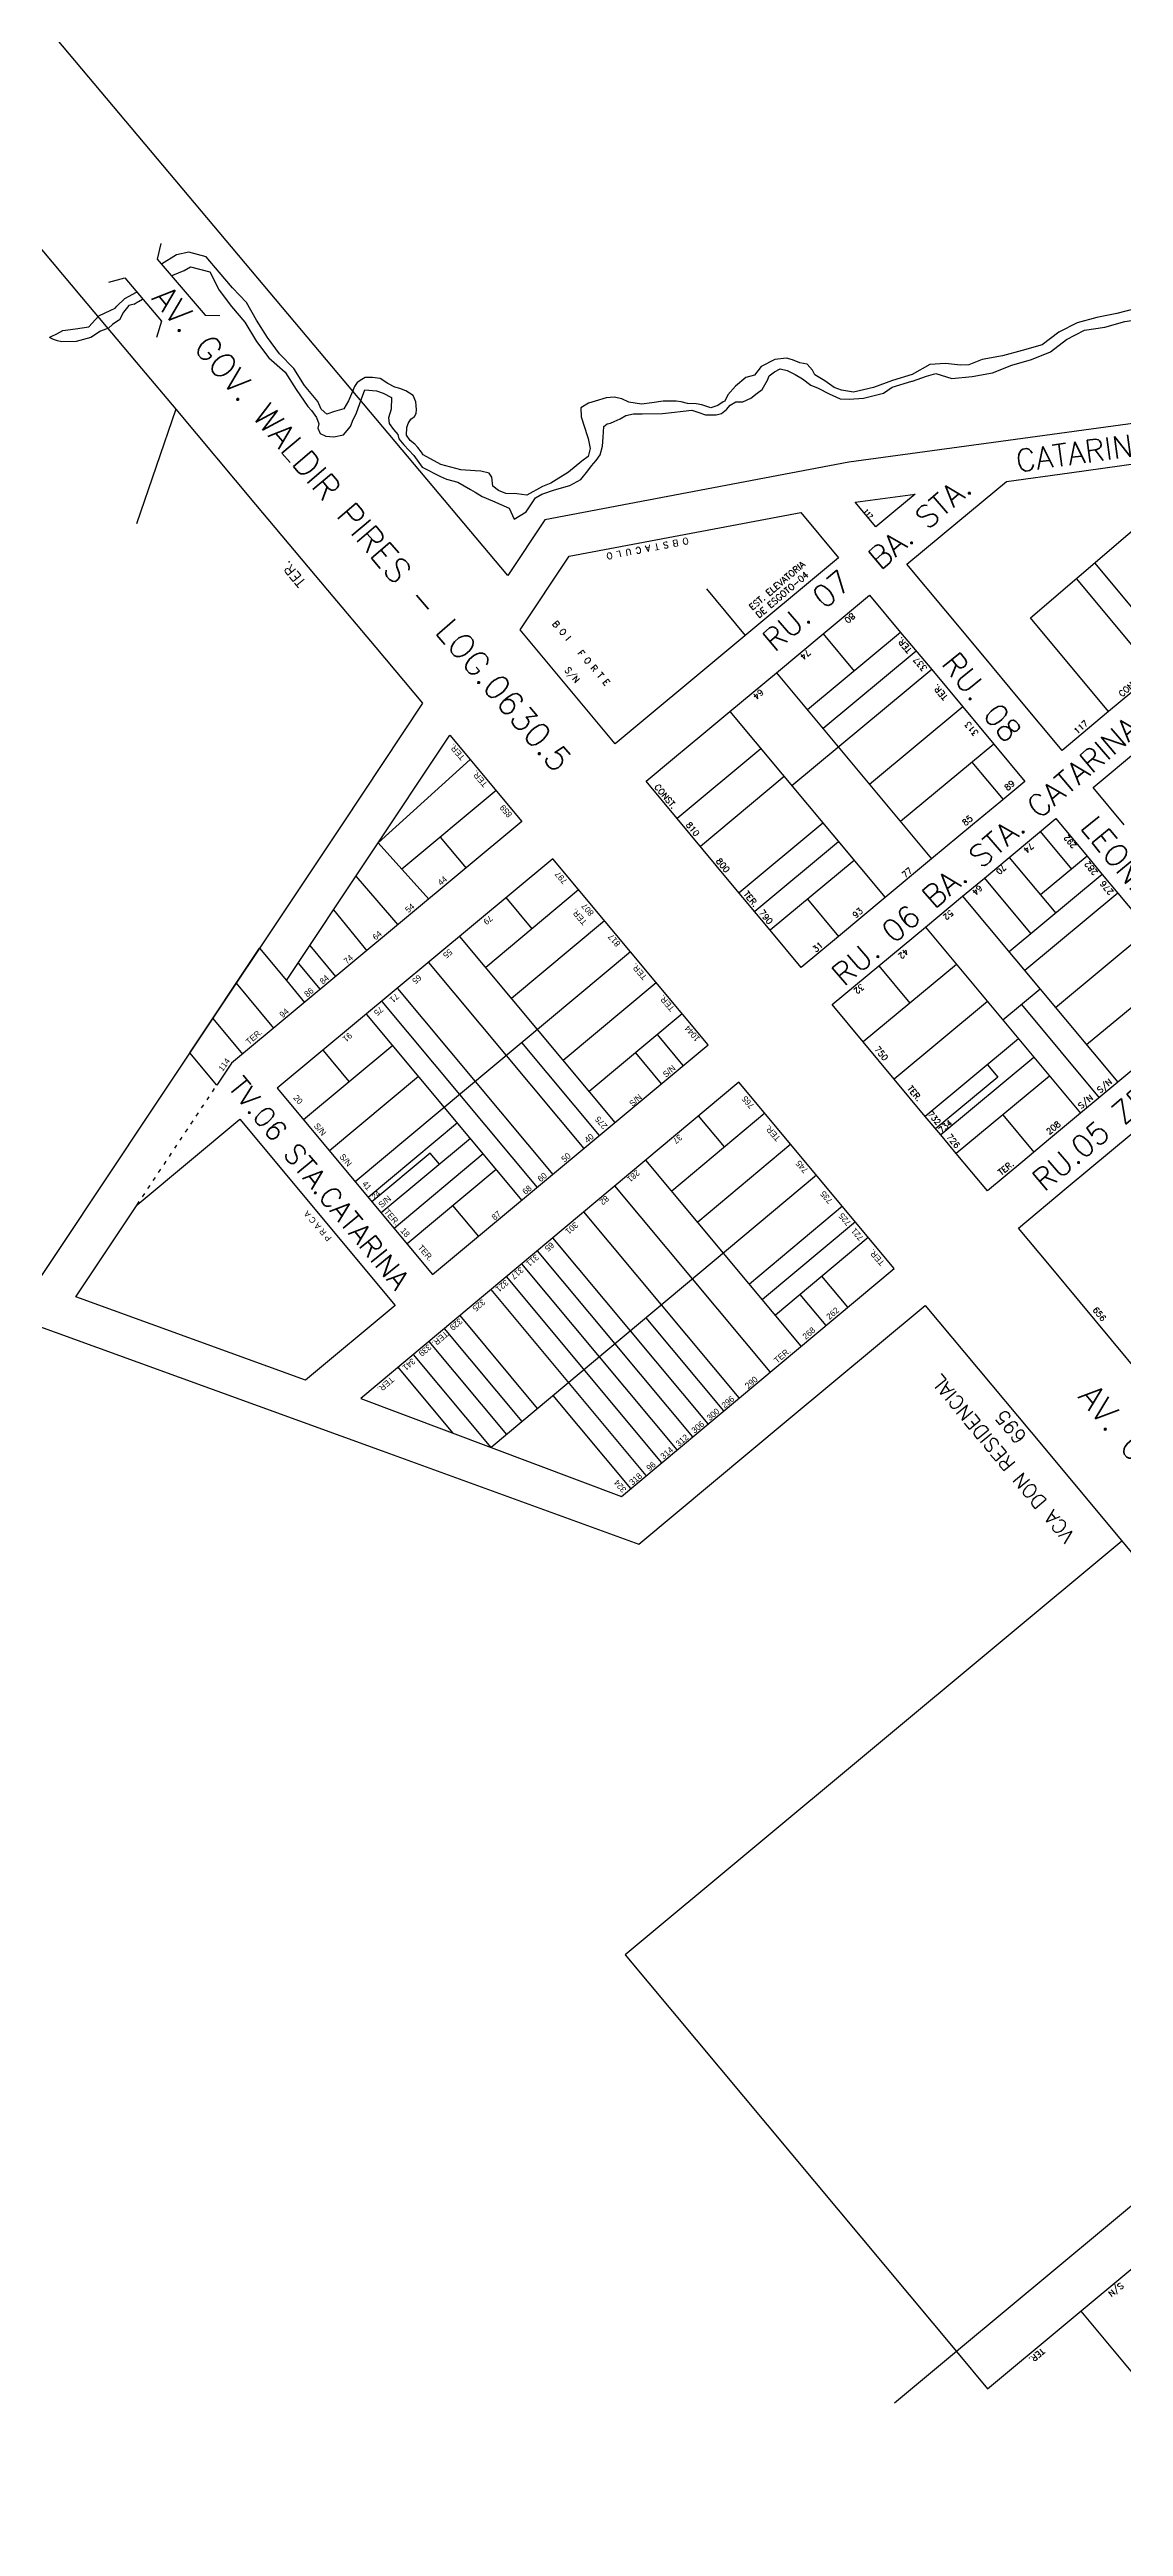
# Model space of a CAD drawing. Extents: x 714896 to 749292, y 8417558 to 8447149.
# Drawn here: x 738895 to 739160, y 8425091 to 8425704 of the extents above; entities that cross this region are included whole.
import ezdxf

# ---------------------------------------------------------------- set-up
doc = ezdxf.new("R2010")
doc.units = 0
doc.header["$MEASUREMENT"] = 0
doc.linetypes.add('ACAD_ISO03W100', pattern=[30, 12, -18])
for name, color, linetype in [('LOTE', 7, 'CONTINUOUS'), ('NUM-PORTA', 7, 'CONTINUOUS'), ('QUADRA', 6, 'CONTINUOUS'), ('REFERENCIA', 7, 'CONTINUOUS'), ('TEXTO', 7, 'CONTINUOUS'), ('TEXTODERUA', 3, 'CONTINUOUS')]:
    doc.layers.add(name, color=color, linetype=linetype)
doc.styles.add('ROMANS', font='ROMANS.SHX', dxfattribs={"height": 1.5})

msp = doc.modelspace()

# ---------------------------------------------------------------- linework, layer by layer
at = {"layer": 'LOTE', "color": 7}
for p, q in [((739066.9038243953, 8425558.829398744, 511.9834897935199), (739057.3055094314, 8425570.356425675, 511.9834897935199)), ((739086.1095032968, 8425559.206092164, 511.7407096818991), (739093.7881552688, 8425549.984470619, 511.7407096818991)), ((739074.5824763664, 8425549.6077772, 511.7407096818991), (739112.9757362232, 8425503.499669481, 511.7407096818991)), ((739063.0554494368, 8425540.009462235, 511.7407096818991), (739101.4487092951, 8425493.901354514, 511.7407096818991)), ((739122.9718588791, 8425527.438707303, 511.7407096818991), (739130.6505108497, 8425518.21708576, 511.7407096818991)), ((739151.4450044687, 8425504.183509193, 495.874267682218), (739139.9059128598, 8425494.599683212, 499.140150698133)), ((739155.2264200108, 8425499.64224555, 511.5505061549474), (739132.1482367978, 8425480.474593587, 518.0822721854868)), ((739082.2430303922, 8425493.524661096, 511.7407096818991), (739089.9216823595, 8425484.303039556, 511.7407096818991)), ((739159.0657459965, 8425495.031434778, 511.5505061549474), (739136.0116921355, 8425475.834804846, 511.5505061549474)), ((739166.7443979679, 8425485.809813235, 511.5505061549474), (739143.6662147554, 8425466.642161274, 518.0822721853397)), ((739119.1355479697, 8425477.348796448, 505.0187401251692), (739096.0573647594, 8425458.181144489, 511.5505061549474)), ((739174.4230499386, 8425476.58819169, 511.5505061549474), (739151.3448667275, 8425457.42053973, 518.0822721849669)), ((739126.7900705914, 8425468.156152874, 511.5505061549474), (739103.7360167301, 8425448.959522944, 511.5505061549474)), ((739139.8510181211, 8425471.223994076, 511.5505061549474), (739130.5956154851, 8425463.58591126, 520.6949785974209)), ((739134.4687225628, 8425458.934531331, 511.5505061549474), (739111.4146687015, 8425439.7379014, 511.5505061549474)), ((739138.3080485489, 8425454.32372056, 511.5505061549474), (739115.2539946876, 8425435.12709063, 511.5505061549474)), ((739129.3435886009, 8425449.46178084, 511.5505061549474), (739113.974219359, 8425436.664027553, 511.5505061549474)), ((739142.1473745337, 8425449.712909786, 511.5505061549474), (739119.0933206724, 8425430.516279856, 511.5505061549474))]:
    msp.add_line(p, q, dxfattribs=at)
for points in [[(738925.8951909774, 8425614.841528103), (738916.18894685, 8425586.455108376)], [(739160.0952906561, 8425334.528873218), (739037.1218343015, 8425232.131440343)], [(739037.1218343, 8425232.131440343), (739119.1362058125, 8425133.857965833)], [(739149.8778358832, 8425143.840405261), (739162.6904629115, 8425128.483421082)], [(739119.1362058125, 8425133.857965833), (739103.7668365724, 8425121.060212547)]]:
    msp.add_lwpolyline(points, dxfattribs=at)
for points, elevation in [([(739137.4504372235, 8425563.185089739), (739185.6363124782, 8425604.438133026)], 511.7407096818991), ([(739172.9162762547, 8425553.410907289), (739153.4043549581, 8425576.843608038)], 511.7407096818991), ([(739168.3054654825, 8425549.571581304), (739148.8460927487, 8425572.941174237)], 511.7407096818991), ([(739105.3151821981, 8425559.582785584), (739082.261128338, 8425540.386155656)], 511.7407096818991), ([(739156.7784385545, 8425539.973266343), (739137.4416791301, 8425563.195607709)], 511.7407096818991), ([(739109.1545081838, 8425554.971974812), (739086.1004543244, 8425535.775344884)], 511.7407096818991), ([(739112.9938341702, 8425550.36116404), (739078.4127533801, 8425521.566219147)], 511.7407096818991), ([(739120.6724861409, 8425541.139542496), (739097.6184322811, 8425521.942912567)], 511.7407096818991), ([(739070.7341014083, 8425530.787840692), (739049.9854529283, 8425513.510873752)], 511.7407096818991), ([(739128.3511381132, 8425531.917920953), (739105.297084253, 8425512.721291024)], 511.7407096818991), ([(739076.493090386, 8425523.871624533), (739055.7444419059, 8425506.594657592)], 511.7407096818991), ([(739005.1677846166, 8425520.43597541), (738981.8910702224, 8425500.96264572)], 511.9434660958277), ([(739086.0914053514, 8425512.344597604), (739065.342756872, 8425495.067630664)], 511.7407096818991), ([(739089.930731337, 8425507.73378683), (739069.1820828569, 8425490.45681989)], 511.7407096818991), ([(739093.7700573226, 8425503.12297606), (739073.0214088424, 8425485.846009118)], 511.7407096818991), ([(739025.6126986371, 8425495.818705125), (739002.6030840337, 8425476.568831468)], 511.9107194340904), ([(739014.1075228296, 8425486.193460004), (739007.6354096389, 8425493.950091168)], 511.9107194340904), ([(739032.0193632613, 8425488.140512083), (739009.0097486579, 8425468.890638426)], 511.9107194340904), ([(739038.4260278838, 8425480.462319039), (738970.3407154643, 8425423.502057664)], 511.9107194340904), ([(739034.6363923498, 8425438.177883992), (738996.1964194104, 8425484.247024512)], 511.9107194340904), ([(739026.9665208164, 8425431.761259438), (738988.526547877, 8425477.830399958)], 511.9107194340904), ([(739044.8326925074, 8425472.784125997), (739021.8230779042, 8425453.53425234)], 511.9107194340904), ([(739015.4617135151, 8425422.13632261), (738977.0217405729, 8425468.205463134)], 511.9107194340904), ([(739019.2966492819, 8425425.344634887), (738980.8566763424, 8425471.413775407)], 511.9107194340904), ([(739011.6267777483, 8425418.928010333), (738973.1868048089, 8425464.997150853)], 511.9107194340904), ([(739051.2393571303, 8425465.105932953), (739028.2297425269, 8425445.856059296)], 511.9107194340904), ([(738979.5934694306, 8425457.318957811), (738957.5429387604, 8425438.871455027)], 511.9107194340904), ([(738968.8556492821, 8425448.335683439), (738962.4489846564, 8425456.013876485)], 511.9107194340904), ([(739030.801456583, 8425434.969571715), (739011.5814775128, 8425458.004133107)], 511.9107194340904), ([(739046.1411996523, 8425447.802820818), (739039.7345498285, 8425455.480996124)], 511.9107194340904), ([(739051.4982592594, 8425452.308656331), (739045.0916094355, 8425459.986831637)], 511.9107194340904), ([(738986.0001340547, 8425449.64076477), (738963.9418271121, 8425431.186756345)], 511.9107194340904), ([(738995.6140249792, 8425438.126720993), (738973.5401654938, 8425419.659701291)], 511.9107194340904), ([(739071.6863662073, 8425440.490470864), (739048.6767516045, 8425421.240597209)], 511.7142394636535), ([(739061.7155332122, 8425432.148858948), (739055.309222698, 8425439.827347443)], 511.7142394636535), ([(738988.8399961751, 8425430.634240592), (738974.436008224, 8425418.583845444)], 511.9107194340904), ([(738998.8134633006, 8425434.284378683), (738976.7396038153, 8425415.817358982)], 511.9107194340904), ([(739002.01291333, 8425430.44202231), (738979.9390538447, 8425411.97500261)], 511.9107194340904), ([(738991.1463912176, 8425427.870096156), (738988.8399961751, 8425430.634240592)], 511.9107194340904), ([(739078.0926767234, 8425432.811982369), (739055.083062119, 8425413.562108712)], 511.7142394636535), ([(739005.2201279238, 8425426.60618564), (738983.1384921675, 8425408.1326603)], 511.9107194340904), ([(739084.4989872386, 8425425.133493872), (739003.9653361251, 8425357.758936075)], 511.7142394636535), ([(739080.7083041797, 8425382.848154727), (739042.2704410892, 8425428.919085704)], 511.7142394636535), ([(739000.888957598, 8425409.944735963), (738994.482307776, 8425417.622911267)], 511.9107194340904), ([(739073.0384326444, 8425376.431530176), (739034.6005695539, 8425422.502461152)], 511.7142394636535), ([(739090.9052977535, 8425417.455005376), (739067.8956831491, 8425398.205131719)], 511.7142394636535), ([(739065.3685611096, 8425370.014905624), (739026.9306980191, 8425416.0858366)], 511.7142394636535), ([(739094.108453012, 8425413.61576113), (739071.0988384075, 8425394.365887472)], 511.7142394636535), ([(739053.8637538071, 8425360.389968798), (739015.4258907179, 8425406.46089977)], 511.7142394636535), ([(739057.6986895747, 8425363.598281072), (739019.2608264842, 8425409.669212049)], 511.7142394636535), ([(739097.3116082684, 8425409.776516879), (739074.3019936644, 8425390.526643222)], 511.7142394636535), ([(739046.1938822723, 8425353.973344244), (739007.7560191827, 8425400.04427522)], 511.7142394636535), ([(739050.0288180392, 8425357.18165652), (739011.5909549487, 8425403.252587497)], 511.7142394636535), ([(739092.2131114812, 8425392.473091556), (739085.8068009671, 8425400.15158005)], 511.7142394636535), ([(739042.3589465062, 8425350.765031967), (739003.9210834156, 8425396.835962944)], 511.7142394636535), ([(739086.8442014056, 8425387.98145437), (739080.4378908931, 8425395.659942864)], 511.7142394636535), ([(739011.6352076598, 8425364.175560627), (738992.4162761144, 8425387.211026115)], 511.7142394636535), ([(739015.4701434263, 8425367.383872904), (738996.2512118809, 8425390.419338392)], 511.7142394636535), ([(739061.5336253413, 8425366.80659335), (739042.3146937976, 8425389.842058836)], 511.7142394636535), ([(739003.9653361251, 8425357.758936075), (738984.746404579, 8425380.794401564)], 511.7142394636535), ([(739007.8002718923, 8425360.96724835), (738988.5813403472, 8425384.002713839)], 511.7142394636535), ([(738994.4777734304, 8425361.32576071), (738980.9114688104, 8425377.586089289)], 511.7142394636535), ([(739038.5240107368, 8425347.556719694), (739019.3050791915, 8425370.592185182)], 511.7142394636535)]:
    msp.add_lwpolyline(points, dxfattribs=dict(at, elevation=elevation))
at = {"layer": 'LOTE', "color": 7, "linetype": 'CONTINUOUS', "flags": 128}
for points, elevation in [([(738998.778585349, 8425528.128652016), (738976.0322295441, 8425507.507702222)], 511.9434660958277), ([(739139.8660997446, 8425510.275239544), (739147.5986406009, 8425500.988900533)], 511.5505061549474), ([(739132.1814151204, 8425503.8763629), (739143.6873284028, 8425490.058419567)], 511.5505061549474), ([(739126.0336674234, 8425498.757261585), (739137.5331462119, 8425484.947045712)], 511.5505061549474), ([(739120.6543881902, 8425494.278047934), (739159.0476480508, 8425448.169940216)], 511.5505061549474), ([(739111.4327666463, 8425486.599395962), (739149.8260265075, 8425440.491288245)], 511.5505061549474), ([(739099.9057397159, 8425477.001081), (739107.5964563643, 8425467.764970468)], 511.5505061549474), ([(739135.2233168035, 8425467.404952668), (739154.4368372784, 8425444.330614232)], 511.5505061549474), ([(739126.7840379439, 8425452.535654688), (739129.3435886013, 8425449.46178084)], 511.5505061549474), ([(739130.6203476063, 8425440.114594823), (739138.298999577, 8425430.892973281)], 511.5505061549474)]:
    msp.add_lwpolyline(points, dxfattribs=dict(at, elevation=elevation))
at = {"layer": 'LOTE', "color": 7, "linetype": 'CONTINUOUS', "elevation": 511.9434660958277}
for points in [[(738976.0322295441, 8425507.507702222), (738988.5181951687, 8425493.559319776)], [(738991.362015851, 8425508.886051213), (738997.7416688274, 8425501.239513963)], [(738970.4906626034, 8425499.183578493), (738980.834292897, 8425487.161094578)], [(738964.9490956583, 8425490.859454768), (738973.151842462, 8425480.764078293)], [(738959.0764266073, 8425482.037974432), (738965.4661106125, 8425474.364329644)], [(738940.8376970596, 8425472.686568609), (738950.0969429604, 8425461.566744218)], [(738953.2949570825, 8425473.353487145), (738957.7814465258, 8425467.9654701)], [(738956.1856841202, 8425477.695719186), (738961.6237683013, 8425471.164891323)], [(738935.0563483001, 8425464.002262728), (738942.4124393953, 8425455.168018335)]]:
    msp.add_lwpolyline(points, dxfattribs=at)
at = {"layer": 'LOTE', "color": 7, "linetype": 'ACAD_ISO03W100', "ltscale": 0.08, "elevation": 511.9434660958277}
msp.add_lwpolyline([(738916.3400414862, 8425417.842601337), (738936.0640103788, 8425447.470459154)], dxfattribs=at)
at = {"layer": 'QUADRA', "color": 6, "linetype": 'CONTINUOUS'}
msp.add_lwpolyline([(739240.7738235072, 8425621.944210054), (739130.1108198722, 8425606.901005443), (739092.4811956664, 8425601.7311295), (739017.2572070822, 8425587.478190405), (739008.0732901122, 8425573.682803296), (738677.7283270367, 8425966.819224354)], dxfattribs=at)
at = {"layer": 'QUADRA'}
msp.add_lwpolyline([(738843.7126328445, 8425712.784345903), (738858.977860649, 8425694.591684833), (738875.7690196247, 8425674.58046272), (738890.5887981462, 8425656.918675343), (738902.5986132252, 8425642.605721876), (738917.4082708108, 8425624.955996338), (738925.8951909774, 8425614.841528103), (738945.6526837884, 8425591.295114305), (738963.4758778601, 8425570.053942332), (738975.3880486938, 8425555.857358478), (738986.9964626331, 8425542.022783387), (738967.1559788305, 8425512.219905663), (738919.923681959, 8425441.27111317), (738885.7973508651, 8425390.00911357), (738822.0239660355, 8425350.10982251), (738720.0239117058, 8425286.294331662), (738659.4589276129, 8425248.402350003), (738612.4825170791, 8425219.011947066), (738495.3334893099, 8425219.443860868), (738378.7005073279, 8425219.873872073), (738247.0871343783, 8425220.359114109), (738088.845090775, 8425220.942532718), (738250.8752098525, 8425704.74944577)], dxfattribs=at)
at = {"layer": 'QUADRA', "color": 6, "elevation": 511.7407096818991}
msp.add_lwpolyline([(739168.3054654825, 8425549.571581304), (739156.7784385545, 8425539.973266343), (739145.2514116251, 8425530.374951378), (739134.3887767158, 8425543.4203542), (739126.0547816973, 8425553.42900524), (739116.4717321277, 8425564.937699303), (739106.8581517703, 8425576.483059097), (739119.43200001, 8425586.953040337), (739131.4944120179, 8425596.997159291), (739147.1122743473, 8425599.143594906), (739160.0458401963, 8425600.921115143), (739174.8244583304, 8425602.952209517)], dxfattribs=at)
at = {"layer": 'QUADRA', "color": 6}
for points, elevation in [([(739080.5728591807, 8425589.296899447), (739089.9578782556, 8425578.026028672), (739034.6281489888, 8425531.95411684), (739011.1096986826, 8425560.198429624), (739023.250817128, 8425578.435901657), (739080.5728591807, 8425589.296899447)], 511.9834897935198), ([(739089.9216823595, 8425484.303039556), (739080.7000608142, 8425476.624387575), (739073.0214088424, 8425485.846009118), (739062.8902075171, 8425498.01300207), (739049.9854529283, 8425513.510873752), (739042.3068009571, 8425522.732495295), (739049.3732693769, 8425528.6165962), (739056.1217315592, 8425534.23589994), (739063.0554494368, 8425540.009462235), (739074.5824763664, 8425549.6077772), (739086.1095032968, 8425559.206092164), (739097.6365302268, 8425568.804407129), (739105.3151821981, 8425559.582785584), (739112.9938341702, 8425550.36116404), (739120.6724861409, 8425541.139542496), (739128.3511381132, 8425531.917920953), (739136.0297900835, 8425522.69629941), (739130.0850287467, 8425517.746220604), (739123.099723477, 8425511.929702563), (739112.9757362232, 8425503.499669481), (739101.4487092951, 8425493.901354514), (739089.9216823595, 8425484.303039556)], 511.7407096818991), ([(738993.7652437594, 8425534.144898148), (739011.574095128, 8425512.757486911), (738939.6660288911, 8425452.881139576), (738936.0640103788, 8425447.470459154), (738929.388099117, 8425455.487846496), (738946.6190458193, 8425481.370874489), (738953.2949570825, 8425473.353487145), (738993.7652437594, 8425534.144898148)], 511.9434660958277), ([(738989.4060075263, 8425400.605733061), (739057.6460069545, 8425457.427757647), (739019.206034014, 8425503.496898169), (738951.0127476713, 8425446.713840783), (738989.4060075263, 8425400.605733061)], 511.9107194340904), ([(739036.2230492778, 8425345.631732328), (739103.7179187835, 8425402.098028384), (739065.2800556934, 8425448.16895936), (738971.7076229703, 8425369.886139825), (739036.2230492778, 8425345.631732328)], 511.7142394636535), ([(738916.3400414839, 8425417.842601335), (738941.7911261269, 8425439.03518881), (738980.184385982, 8425392.92708109), (738957.9756474331, 8425374.434327595), (738901.1752627764, 8425395.063215002), (738916.3400414839, 8425417.842601335)], 511.9107194340904)]:
    msp.add_lwpolyline(points, close=True, dxfattribs=dict(at, elevation=elevation))
at = {"layer": 'QUADRA', "color": 6, "linetype": 'CONTINUOUS'}
for points, elevation in [([(739108.8864698481, 8425593.78747219), (739103.6390400599, 8425589.418046828), (739099.179499798, 8425585.704680642), (739094.0603984841, 8425591.852428338), (739108.8864698429, 8425593.78747219)], 511.9834897935198), ([(739172.8438844708, 8425365.96492905), (739165.1652324996, 8425375.186550595), (739157.4865805269, 8425384.408172138), (739142.1292765841, 8425402.851415226), (739134.4506246141, 8425412.07303677), (739146.2863851396, 8425421.928427761), (739157.5046784747, 8425431.269666698), (739166.7263000226, 8425438.948318671), (739179.121233508, 8425449.269321328), (739189.7803538822, 8425458.1449486), (739200.0185565082, 8425445.849453209), (739203.8578824968, 8425441.23864244), (739211.5365344638, 8425432.017020892), (739220.4949617662, 8425421.258462427), (739228.1736137375, 8425412.036840882), (739216.6465868072, 8425402.438525919), (739205.1195598774, 8425392.840210954), (739195.8979383305, 8425385.161558978), (739185.0968149628, 8425376.167688774), (739172.8438844708, 8425365.96492905)], 511.3540261845237)]:
    msp.add_lwpolyline(points, close=True, dxfattribs=dict(at, elevation=elevation))
for points, elevation in [([(739160.608715567, 8425511.931708291), (739152.9300635954, 8425521.153329834), (739164.4105491933, 8425530.712890802)], 511.550506154954), ([(739167.0174839882, 8425454.806256415), (739159.0476480508, 8425448.169940216), (739149.8260265075, 8425440.491288245), (739149.8260265075, 8425440.491288245), (739141.9423732039, 8425433.926734528), (739135.5188712142, 8425428.578018364), (739126.7719726439, 8425421.294658313), (739119.0933206724, 8425430.516279856), (739115.2539946876, 8425435.12709063), (739111.4146687015, 8425439.7379014), (739103.7360167301, 8425448.959522944), (739096.0573647594, 8425458.181144489), (739088.3787127867, 8425467.402766034), (739099.9057397159, 8425477.001081), (739111.4327666463, 8425486.599395962), (739120.6543881902, 8425494.278047934), (739126.0336674234, 8425498.757261585), (739132.1814151204, 8425503.8763629), (739143.7084420539, 8425513.474677866), (739151.4450044687, 8425504.183509193), (739155.2264200108, 8425499.64224555), (739159.0657459965, 8425495.031434778), (739166.7443979679, 8425485.809813235)], 511.5505061549474)]:
    msp.add_lwpolyline(points, dxfattribs=dict(at, elevation=elevation))
at = {"layer": 'QUADRA', "color": 6}
msp.add_lwpolyline([(738885.7973508651, 8425390.00911357), (738977.0005179528, 8425356.885748701), (739040.4845783141, 8425333.829469386), (739076.9860877233, 8425364.223515145), (739111.396570754, 8425392.876406841), (739137.5932653425, 8425361.489287809), (739176.0275112429, 8425315.42269233), (739233.9409747075, 8425246.008657223), (739242.0911597358, 8425236.239992118), (739119.1362058125, 8425133.857965833), (739126.8237820632, 8425124.643775284), (739203.6706282314, 8425188.632541751), (739235.7021808096, 8425150.240099272), (739243.3868654292, 8425156.638975916), (739211.3553128518, 8425195.031418394), (739249.7787359528, 8425227.025801608), (739249.778735953, 8425227.025801608), (739336.441942949, 8425123.152841285), (739368.4734955241, 8425084.760398805), (739273.0492018267, 8425004.92830996), (739097.9728937029, 8424858.459241726), (738257.2187742656, 8424910.129485933)], dxfattribs=at)
at = {"layer": 'REFERENCIA', "color": 4, "linetype": 'CONTINUOUS', "extrusion": (0.0002833841883000001, -0.0153223304404022, 0.9998825660462718), "elevation": -128384.972782}
msp.add_lwpolyline([(739534.826787, 8424672.051073002), (739532.2167870002, 8424672.211043), (739527.7667870001, 8424673.400884), (739522.5668410002, 8424673.457943002), (739519.6268580002, 8424672.577114003), (739514.9969100001, 8424670.244610002), (739514.616932, 8424669.763439002), (739509.5569350002, 8424668.673391003), (739507.1169350004, 8424668.993343003), (739502.8270090002, 8424668.379412003), (739497.6570100002, 8424668.039430005), (739497.0170100002, 8424668.039427007), (739493.5470040002, 8424667.079831004), (739488.3770040002, 8424666.919827005), (739485.4170040002, 8424666.989806002), (739480.3170050002, 8424666.909794005), (739477.3570050002, 8424666.839789003), (739471.9170050002, 8424666.719779003), (739466.4269940001, 8424665.550506001), (739461.7669940002, 8424662.990786003), (739456.986994, 8424660.681037001), (739451.9569940002, 8424661.100964999), (739447.4769950003, 8424664.010604005), (739442.876995, 8424666.190328004), (739440.1069810003, 8424668.750782002), (739439.6269810002, 8424671.230489004), (739439.2569810003, 8424672.910290001), (739438.0069810002, 8424675.959927002), (739434.7269810003, 8424679.199532004), (739429.8769730001, 8424680.489819003), (739428.5069730002, 8424680.829773003), (739425.9969730002, 8424679.999860004), (739423.916973, 8424679.149950001), (739418.8569730002, 8424680.039824001), (739418.2369730002, 8424680.299791003), (739413.3669730002, 8424681.579619003), (739409.916973, 8424682.909448003), (739405.7969000002, 8424685.823073003), (739403.9468090002, 8424686.727862002), (739401.6067270002, 8424688.972032005), (739400.8866420003, 8424690.526444003), (739399.4665880003, 8424692.219151001), (739397.6566000001, 8424693.788346004), (739396.0366060003, 8424695.037885003), (739394.2366060002, 8424695.947771003), (739389.5266110002, 8424698.777112002), (739387.67662, 8424699.756529002), (739386.376623, 8424699.786367003), (739382.8866370003, 8424701.295408003), (739381.2766460002, 8424701.014974004), (739380.9866460002, 8424700.295057002), (739380.1966460001, 8424699.945095), (739379.0966460002, 8424699.995084), (739377.7166460002, 8424700.455024004), (739376.1066460003, 8424700.634996004), (739373.8966600002, 8424700.774204), (739369.7366920002, 8424701.29244), (739367.7967140003, 8424702.811027003), (739366.5967140002, 8424704.250853002), (739363.0967260003, 8424704.200230004), (739359.9967260002, 8424703.190336004), (739356.6167260001, 8424701.780486004), (739352.1067260001, 8424699.450740004), (739350.6767260003, 8424698.900799006), (739349.0767260004, 8424696.601062004), (739348.1067260002, 8424694.971249005), (739346.3767270001, 8424694.181334002), (739344.4867270002, 8424693.291430002), (739343.5267270001, 8424691.851595003), (739341.4467270002, 8424691.531624004), (739339.4667270002, 8424692.501501003), (739337.6367270002, 8424693.371391004), (739334.8567270004, 8424693.211398002), (739333.0467270003, 8424692.211508004), (739331.6767270004, 8424690.971647002), (739329.3167270003, 8424690.051745), (739327.1167270003, 8424688.981861003), (739325.1967270002, 8424688.601897003), (739322.0267390001, 8424689.651147002), (739320.1067730001, 8424691.529080003), (739318.4567840003, 8424692.948293002), (739316.3267840003, 8424693.488220003), (739314.9967840001, 8424693.938162003), (739313.4767850004, 8424694.548083004), (739312.4067850002, 8424695.857925002), (739310.5167850002, 8424696.707817003), (739306.3767850002, 8424697.187743003), (739301.0167850001, 8424697.527679002), (739295.9567290002, 8424696.820805002), (739290.9366150002, 8424696.826912003), (739286.0366100002, 8424698.137044003), (739281.4366500002, 8424700.264629003), (739276.3966640001, 8424700.933762), (739271.2766700002, 8424701.193403002), (739266.0266790002, 8424702.122811003), (739261.0466790003, 8424702.652727004), (739256.2466790002, 8424701.082891004), (739251.3966790002, 8424699.623041004), (739246.4767160001, 8424697.461281002), (739241.7867790001, 8424695.238151003), (739237.2768330001, 8424692.685519004), (739232.0568330002, 8424690.835714003), (739227.5768330002, 8424688.435976002), (739222.7568340001, 8424686.706158003), (739218.4568340002, 8424684.146440001), (739214.1668400001, 8424681.566418003), (739210.4868850004, 8424678.174348002), (739206.3468910002, 8424676.354238002), (739204.5868910002, 8424676.514211005), (739203.3068910002, 8424676.884162001), (739202.0768910003, 8424677.02414), (739200.9368910003, 8424677.054132003), (739199.2368910002, 8424676.674169002), (739196.3168910001, 8424675.764263002), (739191.716891, 8424673.744480005), (739187.2569770003, 8424671.360144002), (739182.5669710003, 8424668.760735005), (739177.8769710002, 8424666.830941005), (739173.1569720001, 8424664.991137002), (739168.3269720004, 8424663.521288006), (739163.4669720002, 8424661.661486002), (739158.6169720001, 8424660.401612), (739153.6769720003, 8424659.451702002), (739148.7969730002, 8424658.091841003), (739144.266973, 8424655.772094002), (739140.1869730002, 8424652.672440002), (739135.2569730002, 8424651.212590002), (739130.3769730001, 8424649.932719003), (739125.3569730002, 8424649.042802004), (739122.0069740003, 8424647.682947004), (739119.9169740002, 8424647.582949003), (739116.2469850003, 8424648.062264003), (739112.3570080001, 8424647.771056002), (739107.9770030002, 8424645.291634003), (739103.1470030001, 8424643.821786001), (739098.437003, 8424642.041974002), (739093.4670030001, 8424640.962079003), (739090.4870030001, 8424641.392016003), (739089.6270030004, 8424641.721974002), (739088.6970030002, 8424642.041932004), (739086.3469980002, 8424643.742029002), (739083.9168450002, 8424645.240117004), (739083.3168500002, 8424646.359677004), (739082.0268590002, 8424647.859035002), (739080.1568590002, 8424648.228984004), (739078.3568590003, 8424648.948891005), (739076.8868590002, 8424649.318842001), (739073.9968590003, 8424649.008865003), (739070.6468590002, 8424647.269055003), (739068.9668600003, 8424645.169294003), (739066.8268600003, 8424644.519361002), (739064.2468600003, 8424642.449593004), (739062.3568600003, 8424640.289839001), (739061.6268600003, 8424638.710021004), (739061.2368600003, 8424638.520041002), (739059.8668600003, 8424637.620141003), (739058.1368600003, 8424637.080197003), (739055.9568600003, 8424637.750109004), (739054.5568600002, 8424638.010072002), (739052.3768600003, 8424638.150046002), (739050.8368600002, 8424638.529995004), (739049.5968600002, 8424638.689971002), (739046.3968600003, 8424638.709955003), (739043.5268610001, 8424638.279993001), (739040.9968610002, 8424637.940022005), (739037.8968610002, 8424638.409953004), (739036.1568610002, 8424639.249847004), (739034.216861, 8424639.689787004), (739032.2468610001, 8424639.509799004), (739029.5468610001, 8424638.709882002), (739027.8468610002, 8424638.229930004), (739025.946861, 8424637.050061002), (739026.0368610002, 8424634.840321004), (739027.5969210003, 8424629.967681002), (739027.8169600003, 8424629.445598), (739028.2970230002, 8424626.962521004), (739027.7670430002, 8424624.971679004), (739026.2170600003, 8424623.800891003), (739022.907065, 8424621.120884005), (739018.5970600003, 8424618.361496003), (739016.4870520004, 8424617.602036003), (739012.5870430003, 8424615.452731004), (739010.1070430003, 8424615.712690003), (739007.4370430002, 8424615.852662), (739005.5770430003, 8424616.562570004), (739004.1870440001, 8424617.662435003), (739003.9270580002, 8424619.851411004), (739003.2871600002, 8424620.825777004), (739001.2571660002, 8424621.335402004), (738999.8271630001, 8424621.445536004)], dxfattribs=at)
at = {"layer": 'REFERENCIA', "color": 4, "linetype": 'CONTINUOUS', "extrusion": (0.0007805885369710001, -0.0200014779992686, 0.9997996457087694), "elevation": -167442.394231}
msp.add_lwpolyline([(1067009.559559, 8388695.604102004), (1067011.267282, 8388694.486680005), (1067013.764793, 8388693.348647002), (1067017.78992, 8388691.357165001), (1067018.931728, 8388688.562473003), (1067022.020795, 8388690.277371004), (1067024.39558, 8388693.686272005), (1067026.059827, 8388694.531846004), (1067029.178041, 8388695.450560004), (1067033.058406, 8388696.409775002), (1067035.831713, 8388697.722361004), (1067037.624645, 8388699.813614003), (1067038.582699, 8388701.026933001), (1067039.754883, 8388702.341958003), (1067040.796386, 8388703.641071005), (1067041.47212, 8388705.824743003), (1067041.787348, 8388708.003871003), (1067041.981011, 8388710.657806003), (1067042.906455, 8388711.292072004), (1067043.680939, 8388711.391726004), (1067044.655807, 8388711.753512), (1067046.12201, 8388712.396695003), (1067047.602884, 8388713.159373004), (1067049.477068, 8388713.486469004), (1067051.604668, 8388713.383441003), (1067056.645904, 8388713.329022005), (1067058.891219, 8388713.421513004), (1067061.784627001, 8388713.708841002), (1067063.962336, 8388713.864004001), (1067065.37175, 8388713.308930004), (1067067.294138, 8388712.563545004), (1067069.910196, 8388712.412243003), (1067071.24401, 8388712.740412), (1067072.512462, 8388713.700484004), (1067073.463106, 8388714.723385004), (1067074.912443, 8388715.445870003), (1067076.61193, 8388715.397968002), (1067078.625911, 8388716.228894005), (1067080.27266, 8388717.395730004), (1067081.497242, 8388718.259060003), (1067082.94629, 8388720.518419003), (1067083.360075, 8388721.632907005), (1067084.795278001, 8388722.507429002), (1067086.153124, 8388723.194862003), (1067087.897356, 8388722.756597003), (1067089.805316, 8388721.641167004), (1067091.622174, 8388720.499676006), (1067093.621332, 8388718.900819002), (1067095.431075, 8388718.089790002), (1067098.063653, 8388716.566274002), (1067100.763595, 8388715.229636004), (1067102.986829, 8388715.012815002), (1067106.544658, 8388715.141542004), (1067111.530037, 8388716.209327005), (1067113.714572, 8388717.564897005), (1067118.618988, 8388718.864368003), (1067118.809623, 8388718.876941005), (1067122.297313, 8388720.031579003), (1067124.609359, 8388720.551708004), (1067128.578335, 8388719.166154003), (1067133.613235001, 8388719.449968), (1067138.686838, 8388720.215743003), (1067143.534956, 8388721.867608003), (1067148.436642, 8388723.097146006), (1067153.216374, 8388724.791301003), (1067157.293472, 8388727.713945003), (1067161.83056, 8388729.858215), (1067166.846401, 8388730.422929004), (1067171.856054, 8388731.598227004), (1067176.862294, 8388732.173322003), (1067181.625013, 8388733.688440003), (1067186.609855, 8388734.484493002), (1067191.596403, 8388735.579847002), (1067196.374185, 8388737.225251002), (1067200.249045, 8388739.327322003), (1067203.001926, 8388739.860267002), (1067207.82655, 8388741.431605002), (1067209.813233, 8388741.564204004), (1067213.640567, 8388743.215276003), (1067215.713429, 8388743.501800003), (1067217.344189, 8388744.257029003), (1067219.3221, 8388745.188818), (1067221.723349, 8388746.453485005), (1067224.624216, 8388747.698657004), (1067228.17386, 8388749.669336002), (1067230.989623, 8388751.299444005), (1067233.755227, 8388751.901731003), (1067236.267561, 8388753.194483003), (1067241.375284, 8388753.807842001), (1067245.433467, 8388755.219977004), (1067250.04986, 8388757.605490003), (1067251.36525, 8388757.974401003), (1067255.944794, 8388760.437193003), (1067258.645277, 8388761.422435002), (1067263.16394, 8388763.607446002), (1067263.298521, 8388763.722262003), (1067267.615092, 8388765.344839003), (1067270.011854, 8388765.471443001), (1067271.847577, 8388765.069631003), (1067274.038834, 8388764.033598002), (1067276.087224, 8388763.183241006), (1067280.925539, 8388761.763766004), (1067281.72142, 8388761.642661003), (1067283.832935, 8388761.640318003), (1067284.539716, 8388762.313132005), (1067284.492777, 8388762.905295003), (1067284.796985, 8388763.263632005), (1067285.821669, 8388763.363729004), (1067287.2595, 8388762.767324006), (1067288.653462, 8388762.072574005), (1067289.865125, 8388761.835190004), (1067293.827815, 8388761.570510004), (1067297.148263, 8388761.260849003), (1067299.445242, 8388759.600343002), (1067304.334055, 8388758.449050002), (1067305.48942, 8388758.564059004), (1067310.508235, 8388758.948556002), (1067310.789192, 8388758.967610003), (1067315.882339, 8388758.951185007), (1067317.946718, 8388758.510434004), (1067321.461261, 8388757.532630002), (1067323.672406, 8388757.005306004), (1067326.0737, 8388756.991656004), (1067328.093136, 8388755.911699003), (1067329.538716001, 8388754.744471004), (1067331.087147, 8388754.674048003), (1067332.60906, 8388753.924278004), (1067333.140653, 8388752.673046006), (1067335.647913, 8388751.784773005), (1067338.301697, 8388751.060878005), (1067342.684508, 8388751.560242), (1067346.152410001, 8388753.746230004), (1067347.311431, 8388754.211292), (1067348.238237, 8388753.854950003), (1067349.804212, 8388752.182945002), (1067350.928379, 8388751.498723004), (1067353.26387, 8388751.337556), (1067355.962596, 8388751.252266005), (1067357.915549, 8388751.546272004), (1067360.734381, 8388752.486873), (1067363.211329, 8388754.411359003), (1067363.547225, 8388757.119177002), (1067364.681977, 8388759.525674002), (1067365.888914, 8388760.448524002), (1067365.922791, 8388760.547258005), (1067367.374615, 8388761.591227004), (1067368.967942, 8388763.440128004), (1067370.886289, 8388764.385849003), (1067374.263814, 8388763.743776003), (1067379.243242, 8388763.119244004), (1067379.659803, 8388763.022945004), (1067382.645529, 8388762.085986003), (1067386.470716, 8388762.657136004), (1067388.451109, 8388761.859460006), (1067390.070556, 8388760.275419002), (1067393.040779, 8388758.428555002), (1067396.232055, 8388757.373514), (1067399.026218, 8388756.143861005), (1067399.290599, 8388754.712749003), (1067400.22759, 8388753.335437004), (1067402.495079, 8388751.175802005), (1067405.075259, 8388750.104583004), (1067407.824094, 8388750.277484003), (1067410.193071, 8388750.205060003), (1067411.325378, 8388748.960206004), (1067413.865487, 8388746.349687), (1067417.62004, 8388744.342146004), (1067420.87946, 8388743.494564004), (1067425.857571, 8388742.579921003), (1067426.410905, 8388742.398241004), (1067428.237123, 8388741.496519001), (1067428.912073, 8388741.610262005), (1067430.143087, 8388741.612257002), (1067435.180469, 8388740.172010005), (1067437.634309, 8388739.965802005), (1067441.845102, 8388739.391272005), (1067443.291219, 8388738.493775005), (1067444.72549, 8388737.037027001), (1067446.859325, 8388735.041095002), (1067448.017415, 8388733.174887003), (1067449.707584, 8388729.556948002), (1067451.998324, 8388727.736596003), (1067454.700652, 8388725.179781001), (1067459.022528, 8388722.579784004), (1067463.802787, 8388720.442171002), (1067468.83125, 8388719.535969002), (1067469.498938, 8388719.719234), (1067473.477085, 8388721.637572004), (1067478.152653, 8388723.994560005), (1067483.045273, 8388725.504609), (1067485.116672, 8388725.243685005), (1067490.30087, 8388724.481491003), (1067491.379659, 8388724.429392003), (1067496.430107, 8388724.341391003), (1067500.908016, 8388724.457432004), (1067504.555873001, 8388724.078966003), (1067508.325882, 8388724.262050003), (1067511.687129, 8388724.741240002), (1067516.640434, 8388725.498501), (1067517.635773, 8388725.359608002), (1067522.625148, 8388726.015406003), (1067522.88495, 8388726.005269002), (1067527.968642001, 8388726.258763002), (1067530.383635, 8388727.365206001), (1067532.130992, 8388729.058014004), (1067536.392725, 8388729.534887003), (1067539.090428001, 8388729.679166002), (1067540.751844, 8388728.913347004), (1067541.967113, 8388728.255787004), (1067544.620117, 8388727.511911005), (1067545.088589, 8388727.463615004), (1067546.606653, 8388727.384371005)], dxfattribs=at)
at = {"layer": 'REFERENCIA', "linetype": 'CONTINUOUS', "extrusion": (-0.0011382548098494, -0.0012633647135427, 0.999998554141749), "elevation": -10977.240901}
msp.add_lwpolyline([(738922.3301420002, 8425648.755795006), (738921.4301310002, 8425644.865787001), (738933.2901240003, 8425630.965781005), (738936.8801210002, 8425630.945776)], dxfattribs=at)
at = {"layer": 'REFERENCIA', "linetype": 'CONTINUOUS', "elevation": 508.49}
msp.add_lwpolyline([(738909.36, 8425646.32), (738913.33, 8425647.39), (738922.37, 8425636.65), (738921.11, 8425632.66)], dxfattribs=at)
at = {"layer": 'REFERENCIA', "color": 4, "linetype": 'CONTINUOUS'}
for points, elevation in [([(738910.86, 8425639.9), (738911.34, 8425640.38), (738913.28, 8425642.27), (738916.16, 8425643.85), (738916.25, 8425643.85)], 505.77), ([(738910.86, 8425639.9), (738911.34, 8425640.38), (738913.28, 8425642.27), (738916.16, 8425643.85), (738916.25, 8425643.85)], 505.77), ([(738911.59, 8425636.73), (738910.21, 8425635.85), (738909.21, 8425634.92), (738907.29, 8425634.22), (738904.89, 8425632.62), (738901.25, 8425631.63), (738897.71, 8425631.55), (738896.65, 8425631.8), (738895.6, 8425632.14), (738894.61, 8425632.65)], 504.54)]:
    msp.add_lwpolyline(points, dxfattribs=dict(at, elevation=elevation))
at = {"layer": 'REFERENCIA', "color": 4, "linetype": 'CONTINUOUS', "extrusion": (0.4600860560739515, -0.8748115163240029, 0.1517419912654887), "elevation": -7030806.307051}
msp.add_lwpolyline([(4575920.241706, 1079878.029424), (4575921.161055, 1079878.877196), (4575921.586277001, 1079878.879265), (4575922.686373999, 1079878.877196)], dxfattribs=at)
at = {"layer": 'REFERENCIA', "linetype": 'CONTINUOUS', "extrusion": (0.4600860560739515, -0.8748115163240029, 0.1517419912654887), "elevation": -7030806.307051}
msp.add_lwpolyline([(4575920.241706, 1079878.029424), (4575921.161055, 1079878.877196), (4575921.586277001, 1079878.879265), (4575922.686373999, 1079878.877196)], dxfattribs=at)
at = {"layer": 'REFERENCIA', "color": 4, "linetype": 'CONTINUOUS'}
for points in [[(739000, 8425599.61, 505.11), (738996.42, 8425599.87, 505.15), (738991.53, 8425601.15, 505.15), (738987.14, 8425603.56, 505.15), (738986.69, 8425604.2, 505.15), (738985.81, 8425605.39, 505.15), (738985.03, 8425606.22, 505.15), (738983.89, 8425607.15, 505.15), (738982.97, 8425608.46, 505.15), (738983.05, 8425610.32, 505.15), (738983.45, 8425611.36, 505.15), (738984.04, 8425612.38, 505.15), (738984.95, 8425613.08, 505.15), (738985.41, 8425613.79, 505.15), (738985.51, 8425614.81, 505.15), (738985.35, 8425616.68, 505.15), (738984.68, 8425618.25, 505.15), (738982.82, 8425619.39, 505.15), (738981.33, 8425620.03, 505.15), (738980.1, 8425620.36, 505.15), (738978.39, 8425621.2, 505.15), (738976.5, 8425622.43, 505.13), (738974.61, 8425622.73, 505.1), (738972.79, 8425622.68, 505.1), (738971.91, 8425622.22, 505.1), (738970.79, 8425621.45, 505.1), (738970.15, 8425620.48, 505.1), (738969.61, 8425619.24, 505.1), (738968.68, 8425616.96, 505.08), (738967.48, 8425614.97, 504.94), (738965.16, 8425614.32, 504.89), (738963.29, 8425613.66, 504.8), (738961.89, 8425614.84, 504.81), (738961.03, 8425616.78, 504.81), (738957.8, 8425620.7, 504.83), (738955.11, 8425624.94, 504.83), (738951.59, 8425628.54, 504.89), (738948.6, 8425632.62, 504.89), (738945.91, 8425636.94, 504.89), (738943.37, 8425641.26, 504.89), (738939.97, 8425644.94, 504.89), (738936.61, 8425648.76, 504.89), (738933.41, 8425652.62, 504.92), (738929.14, 8425653.79, 504.92), (738926.1, 8425653.08, 504.92), (738922.36, 8425650.74, 504.92)], [(738924.81, 8425647.84, 506.27), (738925.19, 8425648.06, 506.27), (738928.01, 8425649.23, 506.27), (738929.57, 8425650.08, 506.27), (738934.34, 8425648.89, 504.81), (738936.65, 8425644.33, 504.83), (738939.7, 8425640.33, 504.84), (738943, 8425636.43, 504.83), (738945.86, 8425631.61, 504.76), (738948.93, 8425627.58, 504.65), (738952.98, 8425624, 504.67), (738955.67, 8425619.74, 504.72), (738958.61, 8425615.53, 504.8), (738959.53, 8425614.57, 504.8), (738960.76, 8425612.82, 504.81)], [(738894.71, 8425632.69, 504.98), (738895.07, 8425632.84, 505.77), (738896.48, 8425633.53, 505.77), (738897.95, 8425634.35, 505.77), (738901.12, 8425634.8, 505.77), (738904.41, 8425635.28, 505.77), (738906.89, 8425637.95, 505.77), (738909.82, 8425639.42, 505.77), (738910.86, 8425639.9, 505.77)], [(738915.57, 8425640.84, 504.64), (738914.24, 8425640.57, 504.54), (738912.99, 8425638.91, 504.54), (738911.95, 8425636.96, 504.54), (738911.59, 8425636.73, 504.54)], [(738915.57, 8425640.84, 504.64), (738914.24, 8425640.57, 504.54), (738912.99, 8425638.91, 504.54), (738911.95, 8425636.96, 504.54), (738911.59, 8425636.73, 504.54)], [(738960.76, 8425612.82, 504.81), (738961.3, 8425611.2, 504.91), (738961.05, 8425610.16, 504.88), (738961.62, 8425608.84, 504.86), (738963.01, 8425608.19, 504.86), (738964.98, 8425608.03, 504.86), (738967.43, 8425608.54, 504.86), (738969.17, 8425610.6, 504.86), (738969.78, 8425612.32, 504.86), (738970.52, 8425613.69, 504.86), (738971.86, 8425617.39, 504.86), (738972.73, 8425619.63, 504.86), (738975.61, 8425619.4, 504.86), (738977.24, 8425618.8, 504.86), (738979.32, 8425617.76, 504.86), (738979.24, 8425614.86, 504.84), (738978.57, 8425612.75, 504.76), (738978.74, 8425611.32, 504.78), (738979.78, 8425609.84, 504.78), (738980.87, 8425608.62, 504.78), (738981.13, 8425607.52, 504.78), (738982.33, 8425606.04, 504.78), (738984.85, 8425603.42, 504.78), (738986.89, 8425600.54, 504.81), (738991.41, 8425598.2, 504.89), (738992.92, 8425597.5, 504.94), (738995.73, 8425596.8, 504.94), (738998.87, 8425594.97, 504.89), (739000, 8425594.29, 504.89)]]:
    msp.add_polyline3d(points, dxfattribs=at)

# ---------------------------------------------------------------- texts
at = {"layer": 'NUM-PORTA', "color": 7, "style": 'ROMANS'}
for s, height, rotation, p in [('117', 1, 309.2082733784956, (739096.1326394314, 8425589.653127836)), ('80', 1.519326640410614, 221.3138243845622, (739093.2213385097, 8425564.558008753)), ('74', 1.519326640410614, 221.3138243845622, (739082.2033174798, 8425555.524762858)), ('337', 1.519022506328131, 130.7602067526995, (739112.008850608, 8425550.751799865)), ('S/N', 1.568307778935125, 310.7893455764638, (739022.0363230588, 8425550.171222424)), ('64', 1.519326640410614, 221.3138243845622, (739070.5750146204, 8425545.67235205)), ('117', 1.5, 41.38340428341024, (739148.9808894803, 8425534.275585542)), ('89', 1.508530536606416, 40.4376066614789, (739131.7810083438, 8425520.293627983)), ('810', 1.50099621202592, 309.747011109968, (739052.0415411752, 8425511.883284813)), ('85', 1.508530536606416, 40.4376066614789, (739121.3481265364, 8425511.606384847)), ('292', 1.4, 129.9502705513757, (739148.941575119, 8425506.818576079, -0.03306861238894498)), ('800', 1.50099621202592, 309.747011109968, (739059.5093921149, 8425502.914823242)), ('74', 1.5, 220.4664443668483, (739137.4900196608, 8425507.599729614)), ('282', 1.486541224991923, 129.9502705513757, (739154.2653227078, 8425500.18770247)), ('77', 1.508349339306968, 40.43606888956204, (739106.3982258696, 8425498.654792445)), ('70', 1.445379913116573, 224.0477345459832, (739130.5712724794, 8425502.236723687)), ('276', 1.486541224991923, 129.9502705513757, (739158.1345960081, 8425495.324148025)), ('790', 1.50099621202592, 309.747011109968, (739070.1633337216, 8425490.12004913)), ('93', 1.508349339306968, 40.43606888956204, (739094.1725182978, 8425488.70186587)), ('64', 1.445379913116573, 224.0477345459832, (739124.6852710452, 8425497.144452037)), ('52', 1.442503754317524, 220.4849446344049, (739117.5685214141, 8425490.936741777)), ('31', 1.508349339306968, 40.43606888956204, (739084.3079756413, 8425480.26452201)), ('42', 1.5, 220.4849446344049, (739106.5276616159, 8425481.397384569)), ('32', 1.443210185562809, 220.4689461509307, (739095.4906419342, 8425472.643869778)), ('750', 1.493021329989266, 309.5981078692116, (739098.7317369418, 8425456.312502021)), ('S/N', 1.486541224991923, 39.95027055137571, (739154.6820553625, 8425445.413406285)), ('S/N', 1.486541224991923, 39.95027055137571, (739149.9586333294, 8425441.48031125)), ('732', 1.4, 309.6001716134188, (739111.9868278924, 8425440.251109874)), ('734', 1.4, 39.60017161341879, (739115.4250225887, 8425435.567716718, 511.5505061549474)), ('208', 1.489738792309794, 39.62148283757114, (739142.1139896726, 8425435.129554719)), ('726', 1.492435726017785, 309.6001716134188, (739116.5546471938, 8425434.635204108)), ('656', 1.482336563523255, 309.7265509737762, (739152.7417853475, 8425391.755734082)), ('695', 3.5, 129.6634293688601, (739136.7443996124, 8425360.475745656)), ('S/N', 1.5, 219.6634293688601, (739159.7044749281, 8425151.055954067))]:
    msp.add_text(s, height=height, rotation=rotation, dxfattribs=at).set_placement(p)
at = {"layer": 'NUM-PORTA', "style": 'ROMANS'}
msp.add_text('313', height=1.518638218109076, rotation=130.1699884509031, dxfattribs=at).set_placement((739124.712892247, 8425534.693980353))
at = {"layer": 'NUM-PORTA', "color": 7}
for s, rotation, p in [('859', 130.8989831508602, (739009.2792094208, 8425514.55250072, 511.9434660958277)), ('44', 40.89898315086019, (738991.5284375256, 8425496.784916565, 511.9434660958277)), ('54', 40.89898315086019, (738983.4525626377, 8425490.02862908, 511.9434660958277)), ('64', 40.89898315086019, (738975.3687036505, 8425483.265662083, 511.9434660958277)), ('79', 220.8989831508602, (739003.5462487753, 8425489.641633637, 511.9107194340904)), ('817', 130.8989831508602, (739036.0651861951, 8425482.544049703, 511.9107194340904)), ('74', 40.89898315086019, (738968.2529468918, 8425477.312610677, 511.9434660958277)), ('55', 220.8989831508602, (738993.5463732969, 8425481.314956134, 511.9107194340904)), ('84', 40.89898315086019, (738962.3040067486, 8425472.328571765, 511.9434660958277)), ('65', 220.8989831508602, (738985.924442747, 8425474.968341343, 511.9107194340904)), ('94', 40.89898315086019, (738952.3601871821, 8425464.04856056, 511.9434660958277)), ('86', 40.89898315086019, (738958.4876282057, 8425469.15075293, 511.9434660958277)), ('75', 220.8989831508602, (738976.4593340798, 8425467.086952465, 511.9107194340904)), ('71', 220.8989831508602, (738980.3618153819, 8425470.336463254, 511.9107194340904)), ('114', 53.86170364400494, (738937.4785846806, 8425450.74384952, 511.9434660958277)), ('S/N', 40.89898315086019, (739047.2274016875, 8425449.264746225, 511.9107194340904)), ('20', 310.8989831508602, (738954.8787121824, 8425444.258778138, 511.9107194340904)), ('S/N', 40.89898315086019, (739038.9284967149, 8425442.04898721, 511.9107194340904)), ('765', 130.8989831508602, (739069.1880244005, 8425442.423913829, 511.7142394636535)), ('275', 130.8989831508602, (739032.8453332128, 8425437.395890336, 511.9107194340904)), ('37', 220.8989831508602, (739050.4448080106, 8425435.407666376, 511.7142394636535)), ('281', 220.8989831508602, (739039.9420877434, 8425426.62107687, 511.7142394636535)), ('745', 130.8989831508602, (739082.5127563297, 8425426.453129929, 511.7142394636535)), ('82', 220.8989831508602, (739032.3183241669, 8425420.243026294, 511.7142394636535)), ('735', 130.8989831508602, (739088.5880472893, 8425418.90595038, 511.7142394636535)), ('87', 39.74694693482851, (739004.8284174809, 8425413.88843691, 511.9107194340904)), ('301', 220.8989831508602, (739024.681211803, 8425413.69624837, 511.7142394636535)), ('725', 130.8989831508602, (739093.1501053637, 8425413.437949672, 511.7142394636535)), ('721', 130.8989831508602, (739096.2569617354, 8425409.714127535, 511.7142394636535)), ('311', 220.8989831508602, (739014.9570756109, 8425405.718583053, 511.7142394636535)), ('65', 220.8989831508602, (739018.7356650985, 8425408.722196225, 511.7142394636535)), ('321', 220.8989831508602, (739007.4495597744, 8425399.412609644, 511.7142394636535)), ('317', 220.8989831508602, (739011.1768775464, 8425402.556064418, 511.7142394636535)), ('325', 220.8989831508602, (739001.6927975981, 8425394.596494881, 511.7142394636535)), ('329', 220.8989831508602, (738996.0588274981, 8425389.883108132, 511.7142394636535)), ('339', 220.8989831508602, (738988.3721928021, 8425383.452459497, 511.7142394636535)), ('341', 220.8989831508602, (738984.4003666223, 8425379.952209393, 511.7142394636535))]:
    msp.add_text(s, height=1.5, rotation=rotation, dxfattribs=at).set_placement(p)
at = {"layer": 'NUM-PORTA'}
for s, height, rotation, p in [('797', 1.5, 130.8989831508602, (739022.9192682628, 8425498.040580256, 511.9107194340904)), ('807', 1.5, 130.8989831508602, (739029.4997292619, 8425490.154097533, 511.9107194340904)), ('91', 1.5, 220.8989831508602, (738968.7297736701, 8425460.624002682, 511.9107194340904)), ('1044', 1.5, 130.8989831508602, (739055.7611699596, 8425459.048436208, 511.9107194340904)), ('S/N', 1.5, 310.8989831508602, (738959.9556327524, 8425437.29575253, 511.9107194340904)), ('S/N', 1.5, 310.8989831508602, (738966.3021567735, 8425429.673940413, 511.9107194340904)), ('50', 1.5, 40.89898315086019, (739022.1209197887, 8425428.26974482, 511.9107194340904)), ('40', 1.5, 40.89898315086019, (739027.8308286616, 8425433.024266876, 511.9107194340904)), ('41', 1.5, 310.8989831508602, (738971.8946514921, 8425422.957674328, 511.9107194340904)), ('60', 1.5, 40.89898315086019, (739016.2461423016, 8425423.377940107, 511.9107194340904)), ('24', 1.4, 40.89898315086023, (738975.1215645039, 8425419.060388487, 511.9107194340904)), ('S/N', 1.5, 40.89898315086023, (738976.8370646387, 8425416.952912321, 511.9107194340904)), ('68', 1.5, 40.89898315086019, (739012.471245727, 8425420.234662443, 511.9107194340904)), ('18', 1.5, 310.8989831508602, (738981.392052555, 8425411.334289983, 511.9107194340904)), ('268', 1.5, 40.89898315086019, (739081.8228840269, 8425384.364390355, 511.7142394636535)), ('262', 1.5, 40.89898315086019, (739087.7084860932, 8425389.288292736, 511.7142394636535)), ('290', 1.5, 40.89898315086019, (739067.5574941913, 8425372.172579397, 511.7142394636535)), ('296', 1.5, 40.89898315086019, (739061.7736208637, 8425367.33378341, 511.7142394636535)), ('306', 1.5, 40.89898315086019, (739054.3317974649, 8425361.107944228, 511.7142394636535)), ('300', 1.5, 40.89898315086019, (739058.1040938733, 8425364.263852334, 511.7142394636535)), ('314', 1.5, 40.89898315086019, (739046.650927163, 8425354.717425853, 511.7142394636535)), ('312', 1.5, 40.89898315086019, (739050.4337075343, 8425357.846797096, 511.7142394636535)), ('324', 1.5, 130.8989831508602, (739037.5390596325, 8425347.357849538, 1023.428478927307)), ('318', 1.5, 40.89898315086019, (739038.9342714341, 8425348.261661584, 511.7142394636535)), ('96', 1.5, 40.89898315086019, (739043.17753162, 8425351.811578602, 511.7142394636535))]:
    msp.add_text(s, height=height, rotation=rotation, dxfattribs=at).set_placement(p)
at = {"layer": 'TEXTO', "style": 'ROMANS'}
for s, height, rotation, p in [('O B S T A C U L O', 1.568307778935125, 190.9603150903676, (739052.647468839, 8425583.085861528)), ('TER.', 2.5, 129.6634293688601, (738958.2327919181, 8425572.110290483)), ('EST. ELEVATORIA', 1.568307778935125, 40.29168722498243, (739068.6305898614, 8425564.98850166, -511.9834897935198)), ('DE ESGOTO-04', 1.568307778935125, 40.29168722498243, (739070.2623464821, 8425563.058085447, -511.9834897935198)), ('B O I   F O R T E', 1.568307778935125, 310.7893455764638, (739019.0057623468, 8425561.631604716)), ('TER.', 1.518828227177069, 130.1716115411993, (739108.176756342, 8425555.308770597)), ('TER.', 1.518828227177069, 130.1716115411993, (739117.0980317446, 8425543.63709795)), ('CONST.', 1.5, 41.38340428341024, (739160.105666723, 8425543.506713055)), ('TER.', 1.493374123527212, 309.590504837089, (739106.8501288356, 8425446.578834515)), ('TER.', 1.492332721046223, 39.59884287402203, (739130.2167557736, 8425425.02505175))]:
    msp.add_text(s, height=height, rotation=rotation, dxfattribs=at).set_placement(p)
at = {"layer": 'TEXTO'}
for s, rotation, p in [('TER.', 130.8989831508602, (738997.6212196547, 8425528.74448082, 511.9434660958277)), ('TER.', 130.8989831508602, (739003.2039184612, 8425522.099680267, 511.9434660958277)), ('TER.', 130.8989831508602, (739027.8289096298, 8425487.905258434, 511.9107194340904)), ('TER.', 130.8989831508602, (739042.6853758027, 8425474.343825668, 511.9107194340904)), ('TER.', 130.8989831508602, (739049.5012569954, 8425466.550751843, 511.9107194340904)), ('TER.', 40.89898315086019, (738944.0262434244, 8425457.377407162, 511.9434660958277)), ('TER.', 130.8989831508602, (739075.6968751369, 8425434.363303632, 511.7142394636535)), ('P R A C A', 130.8989831508602, (738964.5631658256, 8425409.611062301)), ('TER.', 310.8989831508602, (738977.3475660809, 8425416.02377634, 511.9107194340904)), ('TER.', 310.8989831508602, (738985.6827474204, 8425407.176817996, 511.9107194340904)), ('TER.', 130.8989831508602, (739101.4792194415, 8425403.565697007, 511.7142394636535)), ('TER.', 220.8989831508602, (738992.5653030922, 8425386.701408044, 511.7142394636535)), ('TER.', 40.89898315086019, (739074.7656433963, 8425378.460293617, 511.7142394636535)), ('TER.', 220.8989831508602, (738979.0961375694, 8425375.3988154, 511.7142394636535))]:
    msp.add_text(s, height=1.5, rotation=rotation, dxfattribs=at).set_placement(p)
at = {"layer": 'TEXTO', "color": 7, "style": 'ROMANS'}
for s, height, rotation, p in [('CONST.', 1.50099621202592, 309.747011109968, (739044.2353371825, 8425521.258089034)), ('TER.', 1.50099621202592, 309.747011109968, (739066.3273453057, 8425494.726851672)), ('VCA DON RESIDENCIAL', 3.5, 129.6634293688601, (739148.6633074054, 8425336.006113876)), ('TER.', 1.5, 219.6634293688601, (739140.1642993066, 8425134.78525722))]:
    msp.add_text(s, height=height, rotation=rotation, dxfattribs=at).set_placement(p)
at = {"layer": 'TEXTODERUA', "style": 'ROMANS'}
for s, height, rotation, p in [('AV. GOV. WALDIR PIRES - LOG.0630.5', 6, 310.3808842209276, (738919.6872971874, 8425642.18647234)), ('CATARINA - LOG. ', 5.5, 7.723944751425991, (739134.2031538681, 8425599.265609343)), ('BA. STA.', 5.5, 40.62121636819074, (739100.2929874744, 8425574.825651128)), ('RU. 06 BA. STA. CATARINA - LOG. 0675.5', 5.5, 40.65264264261581, (739091.2657474456, 8425471.710035408)), ('RU. 07', 5.5, 40.65264264261581, (739074.111967547, 8425554.526876153)), ('RU. 08', 5.5, 309.1461379864201, (739115.1580417934, 8425551.762779893)), ('RU.05 ZELITA PRADO MALHEIROS-LOG.0496.5', 5.5, 40.1261821003092, (739140.8493229053, 8425420.819214659)), ('LEONIDIO R.', 5.5, 309.1461379864201, (739149.5647907895, 8425511.273740793)), ('TV.06 STA.CATARINA', 5, 309.4700333366679, (738938.612179794, 8425446.95712481)), ('AV. GOV. WALDIR PIRES - LOG.0630.5', 6, 309.5210983628317, (739149.0200610495, 8425370.197638653))]:
    msp.add_text(s, height=height, rotation=rotation, dxfattribs=at).set_placement(p)

doc.saveas('drawing.dxf')
